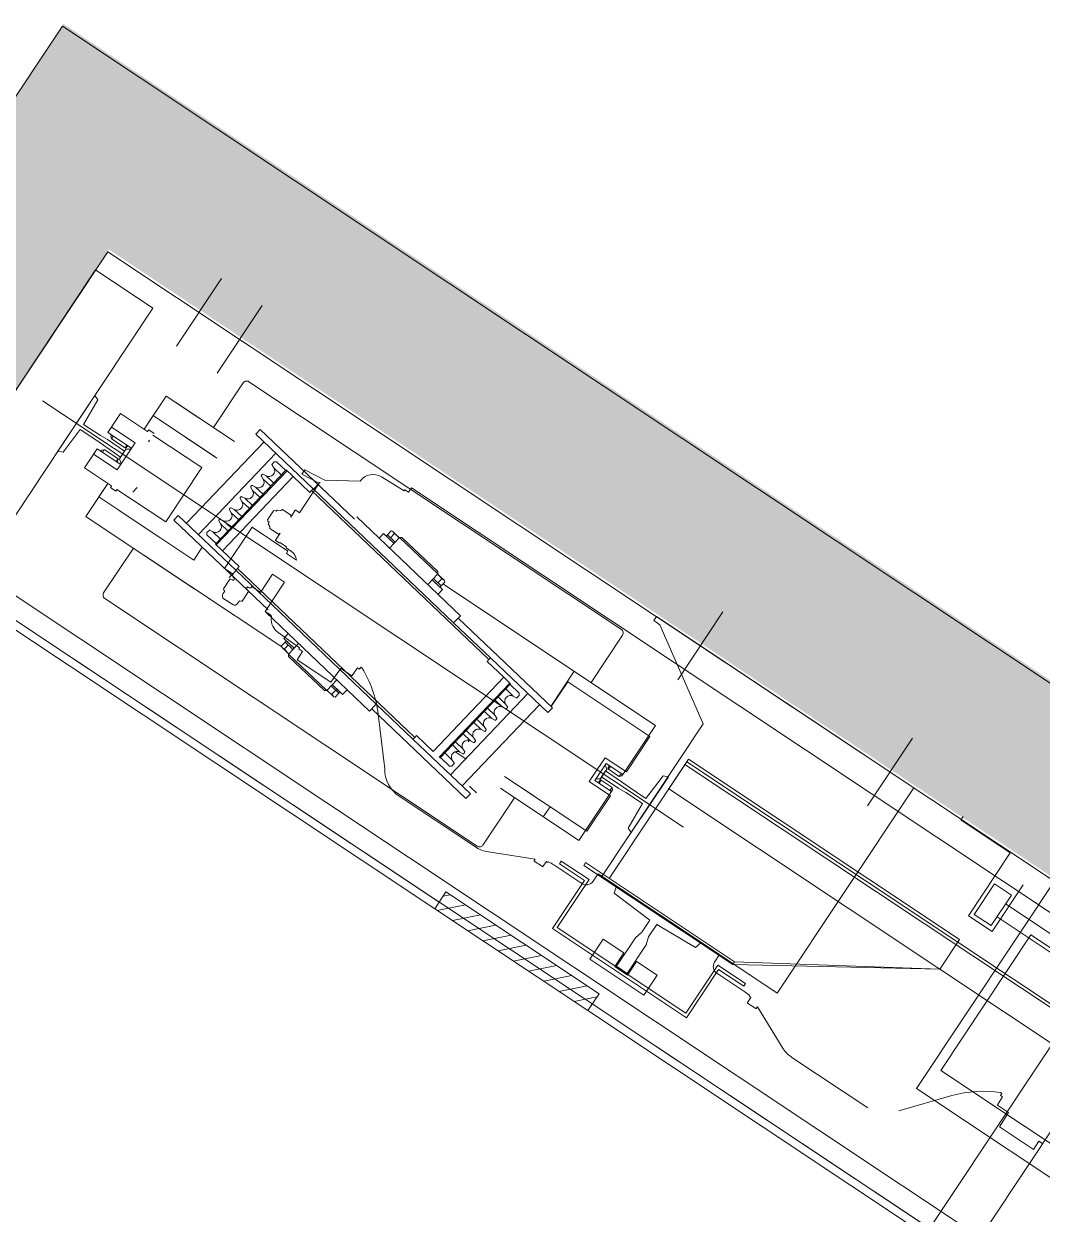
# Model space of a CAD drawing. Header units: centimetres. Extents: x 139057 to 200038, y 34824 to 80516.
# Drawn here: x 165606.5 to 165731.7, y 49767.5 to 49913.8 of the extents above; entities that cross this region are included whole.
import ezdxf

# ---------------------------------------------------------------- set-up
doc = ezdxf.new("R2010")
doc.units = ezdxf.units.CM
doc.header["$LTSCALE"] = 100
doc.layers.get('0').update_dxf_attribs({"lineweight": 0})
doc.layers.add('410_STRUTTURE_001-AM_0', color=7, linetype='Continuous', lineweight=0)
doc.layers.add('448_RAMPE_SCALE_ASCENS_001-AM_0', color=216, linetype='Continuous', lineweight=0)
doc.layers.add('_retini_strutture', color=7, linetype='Continuous')

# ---------------------------------------------------------------- blocks, each defined once
blk = doc.blocks.new('AP1-2')
h = blk.add_hatch()
h.set_pattern_fill('ANSI31', color=256, scale=5, style=0)
h.set_pattern_definition([(74.64524564820047, (14863700.94610431, 36737742.31657242), (-15.30833884970249, 4.203615903325286), [])])
h.paths.add_polyline_path([(14859624.1128799, 36748655.60100761), (14859645.84049489, 36748667.96671612), (14859534.05449004, 36748864.38435563), (14859512.32687504, 36748852.01864713)])
for p, q in [((14859935.44636993, 36748088.34404822), (14859171.24558452, 36749431.11065473)), ((14859957.17398492, 36748100.70975672), (14859205.33890801, 36749421.74874824)), ((14858944.55999796, 36749388.68179521), (14859412.72572296, 36748566.07429224)), ((14859023.07405919, 36749331.59462729), (14858998.7391304, 36749317.74503377)), ((14859005.6919672, 36749321.70206049), (14858998.7391304, 36749317.74503377)), ((14859023.0039591, 36749291.2833995), (14859005.6919672, 36749321.70206049)), ((14859042.85919279, 36749296.8304433), (14859023.07405919, 36749331.59462729)), ((14859040.28712543, 36749301.34978722), (14859082.87325081, 36749325.58657588)), ((14859162.01378522, 36749186.52983993), (14859082.87325081, 36749325.58657588)), ((14858977.88062001, 36749305.8739536), (14858953.54569122, 36749292.02436008)), ((14858977.88062001, 36749305.8739536), (14858970.92778321, 36749301.91692688)), ((14858995.19261191, 36749275.45529262), (14858977.88062001, 36749305.8739536)), ((14858995.19261191, 36749275.45529262), (14858977.88062001, 36749305.8739536)), ((14859016.0511223, 36749287.32637278), (14858998.7391304, 36749317.74503377)), ((14859016.0511223, 36749287.32637278), (14858998.7391304, 36749317.74503377)), ((14859002.69615712, 36749310.79219697), (14858999.21973872, 36749308.81368361)), ((14859009.11230552, 36749291.43159162), (14858999.21973872, 36749308.81368361)), ((14859000.08704172, 36749311.83862749), (14858999.33808921, 36749309.11116161)), ((14858999.43701487, 36749308.93734069), (14858999.33808921, 36749309.11116161)), ((14859001.60797477, 36749312.70422709), (14859000.08704172, 36749311.83862749)), ((14859000.52159402, 36749312.08594166), (14859001.60797477, 36749312.70422709)), ((14859057.66921742, 36749311.24235402), (14859040.28712543, 36749301.34978722)), ((14859040.28712543, 36749301.34978722), (14859057.66921742, 36749311.24235402)), ((14859057.66921742, 36749311.24235402), (14859126.91718503, 36749189.56771006)), ((14859225.8142931, 36749074.42685196), (14859091.15827551, 36749311.02907384)), ((14858973.33082482, 36749257.2601761), (14858953.54569122, 36749292.02436008)), ((14858988.23977511, 36749271.4982659), (14858970.92778321, 36749301.91692688)), ((14858980.74946438, 36749300.83314693), (14858982.27039743, 36749301.69874652)), ((14858980.74946438, 36749300.83314693), (14858981.83584513, 36749301.45143235)), ((14858981.83764673, 36749298.92111681), (14858985.31406513, 36749300.89963017)), ((14858982.27039743, 36749301.69874652), (14858984.99786331, 36749300.949794)), ((14858985.09678898, 36749300.77597308), (14858984.99786331, 36749300.949794)), ((14858995.20663193, 36749283.51753817), (14858985.31406513, 36749300.89963017)), ((14859023.0039591, 36749291.2833995), (14858988.23977511, 36749271.4982659)), ((14859012.58872392, 36749293.41010498), (14859009.11230552, 36749291.43159162)), ((14859009.32958167, 36749291.5552487), (14859009.72528435, 36749290.85996502)), ((14859010.15983665, 36749291.10727919), (14859009.72528435, 36749290.85996502)), ((14859010.39084828, 36749290.70137186), (14859010.15983665, 36749291.10727919)), ((14859012.12905748, 36749291.69062854), (14859010.39084828, 36749290.70137186)), ((14859013.57676842, 36749291.67402568), (14859012.12905748, 36749291.69062854)), ((14859042.85919279, 36749296.8304433), (14859045.03195429, 36749298.06701415)), ((14859048.98898101, 36749291.11417735), (14859045.03195429, 36749298.06701415)), ((14859046.81621952, 36749289.8776065), (14859048.98898101, 36749291.11417735)), ((14859082.42946, 36749227.30207533), (14859046.81621952, 36749289.8776065)), ((14859174.8581382, 36749297.39472435), (14859117.49723462, 36749264.74925391)), ((14859181.67680289, 36749295.52234305), (14859453.72238993, 36748817.51481322)), ((14858991.73021353, 36749281.53902481), (14858995.20663193, 36749283.51753817)), ((14858992.71825803, 36749279.80294552), (14858993.44330858, 36749281.05611923)), ((14858993.44330858, 36749281.05611923), (14858995.18151778, 36749282.04537591)), ((14858994.95050615, 36749282.45128324), (14858995.38505845, 36749282.69859741)), ((14858995.18151778, 36749282.04537591), (14858994.95050615, 36749282.45128324)), ((14858994.98935578, 36749283.39388109), (14858995.38505845, 36749282.69859741)), ((14858996.36225342, 36749276.43271171), (14858996.92379764, 36749282.42372142)), ((14858996.92379764, 36749282.42372142), (14859009.17580183, 36749289.39663181)), ((14859009.13353194, 36749289.372575), (14858996.96606754, 36749282.44777823)), ((14859014.61345001, 36749286.81990685), (14859009.17580183, 36749289.39663181)), ((14859102.18576803, 36749233.02294005), (14859072.50806762, 36749285.16921603)), ((14858928.17263207, 36749237.54273135), (14858970.75875745, 36749261.77952001)), ((14858953.37666546, 36749251.88695321), (14858970.75875745, 36749261.77952001)), ((14859042.67457232, 36749265.05154028), (14859048.83464942, 36749270.15579832)), ((14858953.37666546, 36749251.88695321), (14858999.99285494, 36749169.97829287)), ((14858973.33082482, 36749257.2601761), (14858971.15806332, 36749256.02360525)), ((14858975.11509004, 36749249.07076845), (14858971.15806332, 36749256.02360525)), ((14859012.90109202, 36749187.73180812), (14858977.28785154, 36749250.3073393)), ((14858985.97889716, 36749255.25362244), (14858983.80613566, 36749254.01705158)), ((14858978.1040452, 36749149.8089375), (14858928.17263207, 36749237.54273135)), ((14858935.344743, 36749224.94071466), (14858978.1040452, 36749149.8089375)), ((14858997.89321606, 36749173.66753924), (14858968.21551566, 36749225.81381522)), ((14859082.42946, 36749227.30207533), (14859012.90109202, 36749187.73180812)), ((14859073.54147216, 36749212.36469906), (14859079.70154924, 36749217.46895711)), ((14859181.7867104, 36749094.26741543), (14859079.70154924, 36749217.46895711)), ((14859135.74961724, 36749137.2887596), (14859073.54147216, 36749212.36469906)), ((14859082.47392376, 36749201.58456416), (14858976.21259406, 36749113.53611266)), ((14859110.54254446, 36749180.24850811), (14859126.91718503, 36749189.56771006)), ((14858962.79661587, 36749176.70540937), (14858905.43571229, 36749144.05993893)), ((14858988.97323921, 36749098.13591995), (14859095.23456891, 36749186.18437145)), ((14859089.29754851, 36749173.47282854), (14859092.13267573, 36749175.82202332)), ((14859092.13267573, 36749175.82202332), (14859094.94875951, 36749175.55806857)), ((14859104.8382595, 36749163.62291922), (14859094.94875951, 36749175.55806857)), ((14859008.58705506, 36749083.86888706), (14859105.60826914, 36749164.26095147)), ((14859009.41588328, 36749082.8686152), (14859106.43709735, 36749163.26067962)), ((14859074.3964906, 36749160.16320734), (14859076.1434746, 36749156.35541072)), ((14859074.66736544, 36749161.35021565), (14859075.71756206, 36749162.22041167)), ((14859076.93423161, 36749162.26598703), (14859080.35106245, 36749159.84183043)), ((14859080.35106245, 36749159.84183043), (14859088.46182217, 36749150.0533549)), ((14859089.02667367, 36749172.28582022), (14859090.77365768, 36749168.4780236)), ((14859090.77365768, 36749168.4780236), (14859098.8844174, 36749158.68954808)), ((14859112.26486778, 36749156.22743116), (14859105.60826914, 36749164.26095147)), ((14859016.07248192, 36749074.8350949), (14859113.09369599, 36749155.22715931)), ((14859059.76630753, 36749148.04059445), (14859061.51329153, 36749144.23279783)), ((14859060.03718236, 36749149.22760276), (14859061.08737899, 36749150.09779879)), ((14859061.51329153, 36749144.23279783), (14859069.62405125, 36749134.4443223)), ((14859062.30404854, 36749150.14337415), (14859065.72087937, 36749147.71921754)), ((14859065.72087937, 36749147.71921754), (14859073.8316391, 36749137.93074201)), ((14859076.1434746, 36749156.35541072), (14859084.25423433, 36749146.56693519)), ((14859113.09369599, 36749155.22715931), (14859112.26486778, 36749156.22743116)), ((14859131.12955943, 36749133.46056605), (14859113.09369599, 36749155.22715931)), ((14859136.06868738, 36749136.90371497), (14859145.30880303, 36749144.56010202)), ((14858903.56333099, 36749137.24127423), (14859175.60891803, 36748659.2337444)), ((14859045.13612445, 36749135.91798156), (14859046.88310845, 36749132.11018495)), ((14859045.40699929, 36749137.10498988), (14859046.45719591, 36749137.9751859)), ((14859046.88310845, 36749132.11018495), (14859054.99386818, 36749122.32170941)), ((14859047.67386546, 36749138.02076126), (14859051.0906963, 36749135.59660465)), ((14859051.0906963, 36749135.59660465), (14859059.20145602, 36749125.80812912)), ((14859131.12955943, 36749133.46056605), (14859133.43958833, 36749135.37466282)), ((14859135.74961724, 36749137.2887596), (14859133.43958833, 36749135.37466282)), ((14859133.43958833, 36749135.37466282), (14859325.48729776, 36748903.60176254)), ((14859135.74961724, 36749137.2887596), (14859175.62663331, 36749089.16315738)), ((14858961.12006538, 36749119.2119895), (14858967.28014246, 36749124.31624756)), ((14859063.20522653, 36748996.01044782), (14858961.12006538, 36749119.2119895)), ((14859029.48828754, 36749049.2403081), (14858967.28014246, 36749124.31624756)), ((14859030.50594138, 36749123.79536868), (14859032.25292538, 36749119.98757206)), ((14859030.77681621, 36749124.98237699), (14859031.82701284, 36749125.85257301)), ((14859032.25292538, 36749119.98757206), (14859040.3636851, 36749110.19909652)), ((14859033.04368239, 36749125.89814837), (14859036.46051322, 36749123.47399177)), ((14859036.46051322, 36749123.47399177), (14859044.57127295, 36749113.68551624)), ((14858999.73151947, 36749099.25815246), (14859002.56664669, 36749101.60734724)), ((14859003.78331624, 36749101.65292259), (14859007.20014708, 36749099.22876599)), ((14859015.8757583, 36749111.67275579), (14859017.6227423, 36749107.86495917)), ((14859016.14663314, 36749112.8597641), (14859017.19682976, 36749113.72996013)), ((14859017.6227423, 36749107.86495917), (14859025.73350203, 36749098.07648364)), ((14859018.41349931, 36749113.77553549), (14859021.83033015, 36749111.35137888)), ((14859021.83033015, 36749111.35137888), (14859029.94108987, 36749101.56290334)), ((14858999.73151947, 36749099.25815246), (14858999.46756471, 36749096.44206867)), ((14859009.3570647, 36749084.50691932), (14858999.46756471, 36749096.44206867)), ((14859007.20014708, 36749099.22876599), (14859015.3109068, 36749089.44029046)), ((14859287.92031059, 36748953.64146153), (14859175.62663331, 36749089.16315738)), ((14859297.16042621, 36748961.29784862), (14859184.86674894, 36749096.81954446)), ((14859015.24365371, 36749075.83536676), (14859008.58705506, 36749083.86888706)), ((14859016.07248192, 36749074.8350949), (14859015.24365371, 36749075.83536676)), ((14859034.10834535, 36749053.06850164), (14859016.07248192, 36749074.8350949)), ((14859209.11197471, 36749067.55917832), (14859215.2720518, 36749072.66343638)), ((14859226.4376163, 36749059.18826775), (14859215.2720518, 36749072.66343638)), ((14859218.11129534, 36749069.2368935), (14859219.72831558, 36749070.57676124)), ((14859219.72831558, 36749070.57676124), (14859224.81037917, 36749074.78777413)), ((14859219.72831558, 36749070.57676124), (14859228.05463653, 36749060.52813549)), ((14859228.05463653, 36749060.52813549), (14859219.72831558, 36749070.57676124)), ((14859228.17599933, 36749070.72597331), (14859223.09393574, 36749066.51496041)), ((14859227.18619792, 36749073.33110275), (14859233.8297088, 36749065.31337743)), ((14859221.01434211, 36749065.73334965), (14859218.11129534, 36749069.2368935)), ((14859226.4376163, 36749059.18826775), (14859218.11129534, 36749069.2368935)), ((14859220.27753922, 36749054.08400969), (14859234.13771266, 36749065.56859033)), ((14859236.95379644, 36749065.30463557), (14859234.13771266, 36749065.56859033)), ((14859234.13771266, 36749065.56859033), (14859275.60980937, 36749015.51796402)), ((14859275.87376413, 36749018.3340478), (14859236.95379644, 36749065.30463557)), ((14859020.56724166, 36749041.19887686), (14859029.80735732, 36749048.8552639)), ((14859031.79831645, 36749051.15440487), (14859029.48828754, 36749049.2403081)), ((14859029.48828754, 36749049.2403081), (14859069.36530362, 36749001.11470588)), ((14859031.79831645, 36749051.15440487), (14859034.10834535, 36749053.06850164)), ((14859031.79831645, 36749051.15440487), (14859223.84602587, 36748819.38150459)), ((14859261.74963594, 36749004.03338339), (14859275.60980937, 36749015.51796402)), ((14859275.30180552, 36749015.26275112), (14859281.9453164, 36749007.24502578)), ((14859275.60980937, 36749015.51796402), (14859275.87376413, 36749018.3340478)), ((14859181.65898089, 36748865.59301004), (14859069.36530362, 36749001.11470588)), ((14859276.23603398, 36748999.0890157), (14859267.90971302, 36749009.13764144)), ((14859279.07527752, 36748995.66247282), (14859267.90971302, 36749009.13764144)), ((14859269.52673326, 36749010.47750919), (14859277.85305421, 36749000.42888344)), ((14859277.85305421, 36749000.42888344), (14859269.52673326, 36749010.47750919)), ((14859276.23603398, 36748999.0890157), (14859273.33298721, 36749002.59255955)), ((14859279.56949765, 36749008.70169717), (14859274.48743405, 36749004.49068427)), ((14859277.85305421, 36749000.42888344), (14859276.23603398, 36748999.0890157)), ((14859282.93511781, 36749004.63989634), (14859277.85305421, 36749000.42888344)), ((14859172.41886526, 36748857.93662295), (14859060.12518799, 36748993.45831879)), ((14859272.91520044, 36748990.55821477), (14859279.07527752, 36748995.66247282)), ((14859079.43255999, 36748954.32728397), (14859074.3504964, 36748950.11627107)), ((14859078.21033668, 36748959.09369459), (14859084.37041377, 36748964.19795264)), ((14859089.37590118, 36748945.61852597), (14859078.21033668, 36748959.09369459)), ((14859081.04958023, 36748955.66715171), (14859079.43255999, 36748954.32728397)), ((14859087.75888095, 36748944.27865823), (14859079.43255999, 36748954.32728397)), ((14859079.43255999, 36748954.32728397), (14859087.75888095, 36748944.27865823)), ((14859083.952627, 36748952.16360787), (14859081.04958023, 36748955.66715171)), ((14859089.37590118, 36748945.61852597), (14859081.04958023, 36748955.66715171)), ((14859083.94181145, 36748963.8428115), (14859082.35630824, 36748966.62867718)), ((14859287.92031059, 36748953.64146153), (14859297.16042621, 36748961.29784862)), ((14859287.92031059, 36748953.64146153), (14859327.79732666, 36748905.51585931)), ((14859294.08038767, 36748958.74571959), (14859396.16554883, 36748835.54417791)), ((14859075.34029781, 36748947.51114163), (14859081.98380868, 36748939.49341629)), ((14859077.71611656, 36748946.05447025), (14859082.79818015, 36748950.26548314)), ((14859081.67580483, 36748939.23820339), (14859081.41185007, 36748936.42211961)), ((14859081.67580483, 36748939.23820339), (14859095.53597827, 36748950.72278403)), ((14859123.14790155, 36748889.18757709), (14859081.67580483, 36748939.23820339)), ((14859081.41185007, 36748936.42211961), (14859120.33181776, 36748889.45153184)), ((14859123.14790155, 36748889.18757709), (14859137.00807499, 36748900.67215772)), ((14859139.17431886, 36748885.51927391), (14859130.8479979, 36748895.56789966)), ((14859142.01356241, 36748882.09273104), (14859130.8479979, 36748895.56789966)), ((14859323.17726885, 36748901.68766577), (14859325.48729776, 36748903.60176254)), ((14859323.17726885, 36748901.68766577), (14859341.21313228, 36748879.92107252)), ((14859325.48729776, 36748903.60176254), (14859327.79732666, 36748905.51585931)), ((14859327.79732666, 36748905.51585931), (14859390.00547174, 36748830.43991985)), ((14859120.33181776, 36748889.45153184), (14859123.14790155, 36748889.18757709)), ((14859123.4559054, 36748889.44278999), (14859130.09941628, 36748881.42506466)), ((14859129.10961488, 36748884.0301941), (14859134.19167847, 36748888.241207)), ((14859137.55729862, 36748884.17940618), (14859129.23097767, 36748894.22803192)), ((14859129.23097767, 36748894.22803192), (14859137.55729862, 36748884.17940618)), ((14859132.47523503, 36748879.96839328), (14859137.55729862, 36748884.17940618)), ((14859290.25459702, 36748609.42040994), (14859135.06024425, 36748882.11025584)), ((14859139.17431886, 36748885.51927391), (14859136.27127209, 36748889.02281776)), ((14859137.55729862, 36748884.17940618), (14859139.17431886, 36748885.51927391)), ((14859142.01356241, 36748882.09273104), (14859148.17363949, 36748887.1969891)), ((14859172.41886526, 36748857.93662295), (14859181.65898089, 36748865.59301004)), ((14859181.65898089, 36748865.59301004), (14859221.53599697, 36748817.46740782)), ((14859341.21313228, 36748879.92107252), (14859244.19191821, 36748799.52900811)), ((14859347.86973092, 36748871.88755221), (14859250.84851685, 36748791.4954878)), ((14859348.69855914, 36748870.88728035), (14859251.67734507, 36748790.49521594)), ((14859347.9285495, 36748870.24924809), (14859357.81804949, 36748858.31409875)), ((14859175.49890381, 36748860.48875198), (14859277.58406496, 36748737.2872103)), ((14859368.312375, 36748856.62024746), (14859262.0510453, 36748768.57179596)), ((14859335.45528405, 36748843.40478853), (14859327.34452433, 36748853.19326407)), ((14859339.6628719, 36748846.89120825), (14859331.55211217, 36748856.67968377)), ((14859347.29628778, 36748839.20625556), (14859339.62362312, 36748852.68778814)), ((14859350.08546713, 36748855.52740142), (14859341.9747074, 36748865.31587695)), ((14859353.50229796, 36748853.10324482), (14859350.08546713, 36748855.52740142)), ((14859354.71896751, 36748853.14882018), (14859357.55409473, 36748855.49801496)), ((14859357.55409473, 36748855.49801496), (14859357.81804949, 36748858.31409875)), ((14859274.81169044, 36748753.17160325), (14859381.07302014, 36748841.22005475)), ((14859320.82510098, 36748831.28217565), (14859312.71434125, 36748841.07065118)), ((14859325.03268882, 36748834.76859535), (14859316.9219291, 36748844.55707089)), ((14859324.46647783, 36748836.64312623), (14859326.29967078, 36748837.68644045)), ((14859338.87211489, 36748840.98063193), (14859335.45528405, 36748843.40478853)), ((14859341.4098559, 36748843.08341163), (14859339.6628719, 36748846.89120825)), ((14859340.08878444, 36748841.02620729), (14859341.13898106, 36748841.89640331)), ((14859306.19491791, 36748819.15956276), (14859298.08415818, 36748828.94803829)), ((14859310.40250575, 36748822.64598247), (14859302.29174603, 36748832.434458)), ((14859312.1197795, 36748830.83329521), (14859309.91182867, 36748827.06311591)), ((14859312.14948975, 36748818.83818585), (14859310.40250575, 36748822.64598247)), ((14859324.24193181, 36748828.85801904), (14859320.82510098, 36748831.28217565)), ((14859326.77967283, 36748830.96079874), (14859325.03268882, 36748834.76859535)), ((14859325.45860137, 36748828.9035944), (14859326.50879799, 36748829.77379043)), ((14859380.771185, 36748832.18043432), (14859381.60001321, 36748831.18016245)), ((14859381.60001321, 36748831.18016245), (14859388.25661182, 36748823.14664212)), ((14859396.16554883, 36748835.54417791), (14859390.00547174, 36748830.43991985)), ((14859221.53599697, 36748817.46740782), (14859223.84602587, 36748819.38150459)), ((14859221.53599697, 36748817.46740782), (14859283.74414204, 36748742.39146836)), ((14859223.84602587, 36748819.38150459), (14859226.15605478, 36748821.29560136)), ((14859226.15605478, 36748821.29560136), (14859244.19191821, 36748799.52900811)), ((14859281.1421396, 36748798.40075669), (14859273.03137988, 36748808.18923223)), ((14859291.56473483, 36748807.03694987), (14859283.45397511, 36748816.8254254)), ((14859295.77232268, 36748810.52336958), (14859287.66156295, 36748820.31184512)), ((14859297.51930668, 36748806.71557296), (14859295.77232268, 36748810.52336958)), ((14859309.61174874, 36748816.73540615), (14859306.19491791, 36748819.15956276)), ((14859310.82841829, 36748816.78098151), (14859311.87861492, 36748817.65117754)), ((14859451.85000863, 36748810.69614852), (14859391.01268665, 36748776.07216472)), ((14859244.19191821, 36748799.52900811), (14859245.02074642, 36748798.52873625)), ((14859245.02074642, 36748798.52873625), (14859251.67734507, 36748790.49521594)), ((14859266.51195653, 36748786.27814381), (14859258.4011968, 36748796.06661934)), ((14859276.93455176, 36748794.91433699), (14859268.82379203, 36748804.70281252)), ((14859280.35138259, 36748792.49018038), (14859276.93455176, 36748794.91433699)), ((14859282.8891236, 36748794.59296007), (14859281.1421396, 36748798.40075669)), ((14859281.56805214, 36748792.53575574), (14859282.61824877, 36748793.40595176)), ((14859294.98156567, 36748804.61279327), (14859291.56473483, 36748807.03694987)), ((14859296.19823522, 36748804.65836862), (14859297.24843184, 36748805.52856465)), ((14859380.69703363, 36748794.15576511), (14859438.00237896, 36748693.50722775)), ((14859464.44000686, 36748745.37302345), (14859459.73323689, 36748803.30040547)), ((14859252.4473547, 36748791.1332482), (14859262.33685469, 36748779.19809885)), ((14859265.15293848, 36748778.93414409), (14859262.33685469, 36748779.19809885)), ((14859265.15293848, 36748778.93414409), (14859267.98806569, 36748781.28333887)), ((14859268.25894053, 36748782.47034719), (14859266.51195653, 36748786.27814381)), ((14859425.95506665, 36748684.34959345), (14859365.85772333, 36748789.94580231)), ((14859378.34925955, 36748767.99709718), (14859387.50463364, 36748751.91031627)), ((14859230.89919621, 36748713.7129619), (14859275.89754832, 36748739.32260684)), ((14859276.22148578, 36748738.9316627), (14859244.18307937, 36748720.6978347)), ((14859283.74414204, 36748742.39146836), (14859277.58406496, 36748737.2872103)), ((14859398.99782211, 36748731.71579413), (14859412.03439111, 36748739.13521923)), ((14859461.25243368, 36748740.68237513), (14859461.25243368, 36748740.68237513)), ((14859464.44000686, 36748745.37302345), (14859466.53414733, 36748746.56484918)), ((14859472.96431575, 36748735.26648938), (14859466.44603125, 36748731.55677683)), ((14859467.2160138, 36748746.37761105), (14859473.15155388, 36748735.94835585)), ((14859244.18307937, 36748720.6978347), (14859304.28042269, 36748615.10162584)), ((14859465.2094604, 36748733.72953833), (14859465.2094604, 36748733.72953833)), ((14859466.44603125, 36748731.55677683), (14859467.43528793, 36748729.81856763)), ((14859467.43528793, 36748729.81856763), (14859466.78587279, 36748729.44896985)), ((14859490.42495149, 36748686.18899652), (14859470.10835394, 36748721.88700844)), ((14859243.26490471, 36748691.98534691), (14859182.42758273, 36748657.36136311)), ((14859438.00237896, 36748693.50722775), (14859374.99229548, 36748657.64667309)), ((14859349.53695196, 36748677.10240453), (14859334.32762146, 36748668.44640858)), ((14859362.87390115, 36748678.93973579), (14859341.14628616, 36748666.57402728)), ((14859349.53695196, 36748677.10240453), (14859364.74628245, 36748685.75840048)), ((14859360.87458692, 36748677.80187795), (14859360.36192328, 36748672.33236603)), ((14859374.99229548, 36748657.64667309), (14859362.87390115, 36748678.93973579)), ((14859364.85748312, 36748675.45441142), (14859363.84241234, 36748673.69996823)), ((14859380.32707516, 36748658.3816056), (14859364.74628245, 36748685.75840048)), ((14859380.32707516, 36748658.3816056), (14859425.95506665, 36748684.34959345)), ((14859464.53794832, 36748683.29585017), (14859468.01436672, 36748685.27436353)), ((14859489.43569481, 36748687.92720572), (14859490.42495149, 36748686.18899652)), ((14859349.90841417, 36748641.0696137), (14859334.32762146, 36748668.44640858)), ((14859353.26468049, 36748645.28096459), (14859341.14628616, 36748666.57402728)), ((14859343.12986812, 36748663.08870292), (14859345.15666345, 36748663.06545892)), ((14859343.1456004, 36748667.71188512), (14859348.10991909, 36748665.35945564)), ((14859344.2624447, 36748661.09866831), (14859348.1734154, 36748663.32449584)), ((14859345.15666345, 36748663.06545892), (14859346.89487265, 36748664.0547156)), ((14859346.89487265, 36748664.0547156), (14859347.12588428, 36748663.64880826)), ((14859347.12588428, 36748663.64880826), (14859347.56043658, 36748663.89612243)), ((14859347.95613925, 36748663.20083875), (14859347.56043658, 36748663.89612243)), ((14859360.36192328, 36748672.33236603), (14859348.10991909, 36748665.35945564)), ((14859348.15218899, 36748665.38351245), (14859360.31965338, 36748672.30830922)), ((14859348.1734154, 36748663.32449584), (14859356.08746884, 36748649.41882224)), ((14859362.33521478, 36748672.30480421), (14859361.90066247, 36748672.05749004)), ((14859362.29636515, 36748671.36220636), (14859361.90066247, 36748672.05749004)), ((14859365.9900597, 36748673.46437681), (14859362.079089, 36748671.23854928)), ((14859362.079089, 36748671.23854928), (14859369.99314244, 36748657.33287568)), ((14859363.84241234, 36748673.69996823), (14859362.10420314, 36748672.71071155)), ((14859362.10420314, 36748672.71071155), (14859362.33521478, 36748672.30480421)), ((14859486.68018889, 36748672.55166712), (14859477.17140789, 36748667.13999105)), ((14859352.17649814, 36748647.19299471), (14859356.08746884, 36748649.41882224)), ((14859353.26468049, 36748645.28096459), (14859355.22016584, 36748646.39387836)), ((14859354.78561354, 36748646.14656419), (14859353.69923279, 36748645.52827876)), ((14859355.22016584, 36748646.39387836), (14859355.96911836, 36748649.12134424)), ((14859355.87019269, 36748649.29516516), (14859355.96911836, 36748649.12134424)), ((14859373.90411314, 36748659.55870321), (14859369.99314244, 36748657.33287568)), ((14859370.21041859, 36748657.45653277), (14859370.30934426, 36748657.28271185)), ((14859373.03681014, 36748656.53375933), (14859370.30934426, 36748657.28271185)), ((14859374.99229548, 36748657.64667309), (14859373.03681014, 36748656.53375933)), ((14859374.55774318, 36748657.39935892), (14859373.47136243, 36748656.7810735)), ((14859353.26468049, 36748645.28096459), (14859290.25459702, 36748609.42040994)), ((14859349.90841417, 36748641.0696137), (14859304.28042269, 36748615.10162584))]:
    blk.add_line(p, q)
at = {"ltscale": 0.25}
for p, q in [((14859134.70992082, 36749151.1697852), (14859081.69454023, 36749120.99745646)), ((14859141.02091526, 36749140.08082435), (14859134.70992082, 36749151.1697852)), ((14859159.79248547, 36749150.76417663), (14859147.41706943, 36749143.72102959)), ((14859162.29831006, 36749148.78342018), (14859166.02005846, 36749150.90155675)), ((14859171.74773681, 36749149.32875645), (14859178.25704577, 36749137.89133992)), ((14859142.63756252, 36749141.0008972), (14859141.02091526, 36749140.08082435)), ((14859145.83586679, 36749137.8033943), (14859148.53285063, 36749139.3383127)), ((14859172.96249707, 36749130.04552501), (14859176.68424547, 36749132.16366157)), ((14859081.69454023, 36749120.99745646), (14859107.90984226, 36749074.93491267)), ((14859156.23087565, 36749117.11627512), (14859154.61422839, 36749116.19620228)), ((14859160.92522284, 36749105.10724142), (14859154.61422839, 36749116.19620228)), ((14859155.11509445, 36749121.49899201), (14859157.81207829, 36749123.03391041)), ((14859173.3857986, 36749126.87955456), (14859161.01038256, 36749119.83640751)), ((14859071.42486445, 36749102.69163609), (14859059.6050419, 36749095.96469066)), ((14859073.06134398, 36749102.24226458), (14859071.42486445, 36749102.69163609)), ((14859074.06543951, 36749100.47798224), (14859073.06134398, 36749102.24226458)), ((14859076.1599816, 36749101.67003654), (14859074.06543951, 36749100.47798224)), ((14859079.50553242, 36749099.00615034), (14859076.1599816, 36749101.67003654)), ((14859137.64224179, 36749091.85633667), (14859160.92522284, 36749105.10724142)), ((14859058.64702203, 36749087.13507017), (14859057.5637519, 36749085.285336)), ((14859057.5637519, 36749085.285336), (14859063.82396961, 36749074.28559424)), ((14859058.76050751, 36749091.76757717), (14859058.64702203, 36749087.13507017)), ((14859060.15976592, 36749092.5639288), (14859058.76050751, 36749091.76757717)), ((14859059.6050419, 36749095.96469066), (14859059.15567039, 36749094.32821114)), ((14859059.15567039, 36749094.32821114), (14859060.15976592, 36749092.5639288)), ((14859081.64908428, 36749098.9928782), (14859079.50553242, 36749099.00615034)), ((14859087.90930199, 36749087.99313644), (14859081.64908428, 36749098.9928782)), ((14859086.82603185, 36749086.14340226), (14859095.51707785, 36749091.08968566)), ((14859086.82603185, 36749086.14340226), (14859087.90930199, 36749087.99313644)), ((14859095.51707785, 36749091.08968566), (14859096.19894432, 36749090.90244754)), ((14859096.19894432, 36749090.90244754), (14859098.67208602, 36749086.55692454)), ((14859098.48484789, 36749085.87505806), (14859097.92202679, 36749085.55474304)), ((14859097.92202679, 36749085.55474304), (14859097.97887268, 36749085.5870954)), ((14859102.86831019, 36749076.86369704), (14859097.92202679, 36749085.55474304)), ((14859098.67208602, 36749086.55692454), (14859098.48484789, 36749085.87505806)), ((14859137.64224179, 36749091.85633667), (14859146.46146509, 36749076.36020166)), ((14859183.84132275, 36749097.63397808), (14859146.46146509, 36749076.36020166)), ((14859183.84132275, 36749097.63397808), (14859187.64742576, 36749090.94632725)), ((14859065.96752146, 36749074.2723221), (14859057.27647546, 36749069.3260387)), ((14859063.82396961, 36749074.28559424), (14859065.96752146, 36749074.2723221)), ((14859103.96225114, 36749077.48628516), (14859102.86831019, 36749076.86369704)), ((14859102.86831019, 36749076.86369704), (14859102.92515608, 36749076.8960494)), ((14859103.96225114, 36749077.48628516), (14859108.23364011, 36749070.35447906)), ((14859107.90984226, 36749074.93491267), (14859110.9610146, 36749076.67140827)), ((14859110.9610146, 36749076.67140827), (14859118.3572147, 36749063.67564761)), ((14859225.72787699, 36749052.43605459), (14859208.73855618, 36749080.00299983)), ((14859012.57824612, 36749064.36612325), (14859006.90553632, 36749061.17216589)), ((14859017.89137518, 36749035.79691501), (14859006.90553632, 36749061.17216589)), ((14859022.07875151, 36749042.39051013), (14859012.57824612, 36749064.36612325)), ((14859022.07875151, 36749042.39051013), (14859060.2442455, 36749064.1114111)), ((14859057.27647546, 36749069.3260387), (14859057.08923734, 36749068.64417223)), ((14859057.08923734, 36749068.64417223), (14859059.56237904, 36749064.29864923)), ((14859059.56237904, 36749064.29864923), (14859060.2442455, 36749064.1114111)), ((14859226.99014445, 36749053.15444137), (14859225.72787699, 36749052.43605459)), ((14859229.68274157, 36749048.42331629), (14859226.99014445, 36749053.15444137)), ((14859240.32927294, 36749054.48251346), (14859229.68274157, 36749048.42331629)), ((14859265.06068994, 36749011.02728348), (14859240.32927294, 36749054.48251346)), ((14859015.86927215, 36748992.41056224), (14859017.89137518, 36749035.79691501)), ((14859265.06068994, 36749011.02728348), (14859247.21805174, 36749000.22547405)), ((14859255.24428088, 36748986.12269808), (14859247.21805174, 36749000.22547405)), ((14859245.06233985, 36748979.75260571), (14859255.05704275, 36748985.44083162)), ((14859244.00470238, 36748975.6988503), (14859246.54622487, 36748977.14529191)), ((14859244.00470238, 36748975.6988503), (14859244.9874242, 36748973.97212341)), ((14859246.54622487, 36748977.14529191), (14859245.06233985, 36748979.75260571)), ((14859024.01283098, 36748937.63516824), (14859008.98786819, 36748966.32007691)), ((14859024.01283098, 36748937.63516824), (14859008.98786819, 36748966.32007691)), ((14859300.07559537, 36748950.32763531), (14859366.54846504, 36748937.66573773)), ((14859025.44316065, 36748932.18565638), (14859019.79398077, 36748928.97057217)), ((14859557.45498635, 36747984.25387243), (14859019.79398077, 36748928.97057217)), ((14859022.75056352, 36748936.91678146), (14859024.01283098, 36748937.63516824)), ((14859022.75056352, 36748936.91678146), (14859024.01283098, 36748937.63516824)), ((14859025.44316065, 36748932.18565638), (14859022.75056352, 36748936.91678146)), ((14859454.62881145, 36748819.84609742), (14859399.04290684, 36748917.51531988)), ((14859565.91762464, 36748511.20524382), (14859477.17140789, 36748667.13999105)), ((14859575.42640564, 36748516.61691988), (14859565.91762464, 36748511.20524382)), ((14859590.05299172, 36748511.1339481), (14859589.06373504, 36748512.87215729)), ((14859589.06373504, 36748512.87215729), (14859609.38033259, 36748477.17414538)), ((14859614.83453331, 36748470.82539687), (14859614.18511816, 36748470.45579907)), ((14859615.82378999, 36748469.08718766), (14859614.83453331, 36748470.82539687)), ((14859622.34207449, 36748472.79690021), (14859615.82378999, 36748469.08718766)), ((14859628.95948104, 36748462.18040689), (14859623.02394096, 36748472.60966209)), ((14859626.67810244, 36748460.30671468), (14859628.77224291, 36748461.49854042)), ((14859626.67810244, 36748460.30671468), (14859674.07850495, 36748426.67730625)), ((14859685.69719706, 36748413.83904019), (14859741.28310167, 36748316.16981774)), ((14859718.95288323, 36748214.32415938), (14859742.01333284, 36748277.94162331)), ((14859375.84999516, 36748224.35503266), (14859380.19551816, 36748226.82817436)), ((14859380.19551816, 36748226.82817436), (14859416.30338699, 36748163.38353858)), ((14859416.30338699, 36748163.38353858), (14859497.13011476, 36748209.38397421)), ((14859497.13011476, 36748209.38397421), (14859514.44210666, 36748178.96531322)), ((14859494.82318116, 36748202.31799534), (14859455.71347417, 36748180.05972003)), ((14859507.18888966, 36748180.59038035), (14859494.82318116, 36748202.31799534)), ((14859514.44210666, 36748178.96531322), (14859454.47388928, 36748144.83595775)), ((14859455.71347417, 36748180.05972003), (14859468.07918268, 36748158.33210504)), ((14859468.07918268, 36748158.33210504), (14859507.18888966, 36748180.59038035)), ((14859616.38959267, 36747924.02029935), (14859479.37754247, 36748164.76227346)), ((14859632.90258007, 36747933.41823781), (14859495.89052987, 36748174.16021192)), ((14859712.13163189, 36748153.15951174), (14859711.14891007, 36748154.88623863)), ((14859714.73894569, 36748154.64339676), (14859712.13163189, 36748153.15951174)), ((14859714.73894569, 36748154.64339676), (14859716.22283071, 36748152.03608295)), ((14859726.21753361, 36748157.72430886), (14859716.22283071, 36748152.03608295)), ((14859734.92663926, 36748143.43252005), (14859726.89940008, 36748157.53707074)), ((14859753.25886152, 36748153.22104371), (14859734.92663926, 36748143.43252005)), ((14859777.99027852, 36748109.76581372), (14859753.25886152, 36748153.22104371)), ((14859777.99027852, 36748109.76581372), (14859767.34374716, 36748103.70661655)), ((14859767.34374716, 36748103.70661655), (14859770.03634428, 36748098.97549146))]:
    blk.add_line(p, q, dxfattribs=at)
at = {"ltscale": 15}
for p, q in [((14859464.53794832, 36748683.29585017), (14859573.35618313, 36748492.09283824)), ((14859468.01436672, 36748685.27436353), (14859576.83260153, 36748494.0713516)), ((14859481.84994022, 36748652.87718917), (14859328.88753068, 36748565.82260133)), ((14859367.12813306, 36748587.58624829), (14859332.36394908, 36748567.80111469)), ((14859328.88753068, 36748565.82260133), (14859526.7388667, 36748218.18076145)), ((14859576.83260153, 36748494.0713516), (14859564.97946909, 36748239.94440841)), ((14859573.35618313, 36748492.09283824), (14859564.97946909, 36748239.94440841)), ((14859576.83260153, 36748494.0713516), (14859573.35618313, 36748492.09283824)), ((14859526.7388667, 36748218.18076145), (14859564.97946909, 36748239.94440841)), ((14859564.97946909, 36748239.94440841), (14859723.26180327, 36747961.82871317)), ((14859530.2152851, 36748220.15927481), (14859688.49761928, 36747942.04357957))]:
    blk.add_line(p, q, dxfattribs=at)
at = {"ltscale": 2}
for p, q in [((14859564.97946909, 36748239.94440841), (14859367.12813306, 36748587.58624829)), ((14859332.36394908, 36748567.80111469), (14859530.2152851, 36748220.15927481)), ((14859335.84036747, 36748569.77962805), (14859691.97403768, 36747944.02209293))]:
    blk.add_line(p, q, dxfattribs=at)
blk.add_lwpolyline([(14858969.29141503, 36749345.22656526), (14859117.03919686, 36749429.31338327), (14859075.11944494, 36749502.96999804), (14858779.62388127, 36749334.79636201), (14858821.54363319, 36749261.13974724), (14858969.29141503, 36749345.22656526)])
for points in [[(14859534.05449003, 36748864.38435564), (14859525.36344404, 36748859.43807224), (14859205.33890801, 36749421.74874824), (14859214.02995401, 36749426.69503164)], [(14859005.14198009, 36749365.62998628), (14859005.93698863, 36749359.17878783), (14858976.60650999, 36749339.95476581), (14858988.79909857, 36749318.53133743), (14858993.96265812, 36749309.96394852), (14859006.96077026, 36749288.13600586), (14858999.13882886, 36749283.68435079), (14858986.57526902, 36749305.75960763), (14858982.28081407, 36749314.82162488), (14858970.08822549, 36749336.24505326), (14858938.58138215, 36749320.84509148), (14858933.44085061, 36749324.82314822)], [(14858779.35399623, 36749179.59813727), (14858866.2644562, 36749229.06097127)], [(14858809.03169663, 36749127.45186129), (14858895.9421566, 36749176.91469529)], [(14859512.32687504, 36748852.01864714), (14859534.05449003, 36748864.38435564), (14859645.84049489, 36748667.96671612), (14859624.1128799, 36748655.60100761)], [(14859602.71964411, 36748478.88844532), (14859584.41839553, 36748511.04531551), (14859646.12482211, 36748546.16392765), (14859548.18841077, 36748718.24663839), (14859486.48198419, 36748683.12802625), (14859468.18073561, 36748715.28489643), (14859464.70431721, 36748713.30638307), (14859484.98407916, 36748677.67309449), (14859546.69050573, 36748712.79170664), (14859640.66989035, 36748547.66183269), (14859578.96346377, 36748512.54322055), (14859599.24322571, 36748476.90993196)], [(14859521.54451627, 36748589.17261744), (14859479.9957357, 36748662.17740381), (14859284.44720077, 36748550.8860273), (14859166.47329551, 36748612.61250198), (14859162.02164044, 36748620.43444338), (14859156.80701285, 36748617.46667333), (14859344.76578207, 36748287.20692545), (14859608.10447578, 36748437.07931249)], [(14859352.14374048, 36748589.12610459), (14859351.34873194, 36748595.57730304), (14859380.67921058, 36748614.80132505), (14859368.486622, 36748636.22475344), (14859363.32306245, 36748644.79214235), (14859350.32495031, 36748666.62008502), (14859358.14689171, 36748671.07174008), (14859370.71045155, 36748648.99648324), (14859375.0049065, 36748639.93446599), (14859387.19749508, 36748618.51103761), (14859418.70433842, 36748633.91099939), (14859423.84486996, 36748629.93294264)], [(14859556.94752474, 36748655.34570102), (14859582.58611044, 36748669.93723705), (14859622.15637764, 36748600.40886907), (14859596.51779195, 36748585.81733304), (14859581.43162758, 36748612.32502334), (14859598.81371957, 36748622.21759014), (14859589.41578111, 36748638.73057753), (14859572.03368912, 36748628.83801073)], [(14859965.86503091, 36748105.65604012), (14859957.17398492, 36748100.70975672), (14859637.14944889, 36748663.02043271), (14859645.84049489, 36748667.96671612)], [(14859490.63024501, 36748643.49165492), (14859499.68875726, 36748645.77054848), (14859529.50062976, 36748599.45368052), (14859545.14451256, 36748608.35699064), (14859552.35167353, 36748615.91058784), (14859588.85406672, 36748636.68497812), (14859596.76812016, 36748622.77930453), (14859560.26572697, 36748602.00491424), (14859550.09079596, 36748599.66594464), (14859534.44691316, 36748590.76263452), (14859559.04415807, 36748541.47799651), (14859552.45878752, 36748534.85357995)], [(14859232.41308494, 36748585.70629136), (14859145.50262497, 36748536.24345735)], [(14860143.57507873, 36748311.50056631), (14860114.88663501, 36748361.90863309), (14859575.82119637, 36748055.11352097), (14859604.50964009, 36748004.70545419)], [(14859370.90902015, 36748342.35700344), (14859283.99856018, 36748292.89416943)], [(14859713.3570334, 36748258.22960486), (14859430.8980385, 36748097.47539433), (14859566.92083202, 36747858.47162942), (14859849.37982692, 36748019.22583994)], [(14859689.12122666, 36748230.05380546), (14859515.30030672, 36748131.12813745), (14859638.95739174, 36747913.85198752), (14859812.77831168, 36748012.77765553)]]:
    blk.add_lwpolyline(points, close=True)
for centre, radius, start, end in [((14859177.3312799, 36749293.04920135), 5, 29.64524564820044, 119.6452455954129), ((14858995.07065823, 36749280.2184457), 4, 265.416379351449, 288.8383227567602), ((14859012.01819793, 36749289.86369833), 4, 310.4521686075591, 333.8741118093566), ((14859014.06379734, 36749289.30198395), 2, 306.4226375476204, 321.6695583207645), ((14859089.93558077, 36749172.7028189), 1, 129.6452458446774, 204.6452458917988), ((14859075.30539769, 36749160.58020601), 1, 129.6452458446774, 204.6452458917988), ((14859076.35559432, 36749161.45040204), 1, 54.64524588554375, 129.6452458446774), ((14859084.42165206, 36749165.5365912), 7, 234.4429845489545, 24.84750739551146), ((14858907.90885399, 36749139.71441593), 5, 119.6452455954129, 209.6452456482004), ((14859055.16128591, 36749141.29136542), 7, 234.4429845489545, 24.84750739551146), ((14859060.67521462, 36749148.45759313), 1, 129.6452458446774, 204.6452458917988), ((14859061.72541124, 36749149.32778915), 1, 54.64524588554375, 129.6452458446774), ((14859069.79146898, 36749153.41397832), 7, 234.4429845489545, 24.84750739551146), ((14859040.53110283, 36749129.16875254), 7, 234.4429845489545, 24.84750739551146), ((14859046.04503154, 36749136.33498024), 1, 129.6452458446774, 204.6452458917988), ((14859047.09522817, 36749137.20517626), 1, 54.64524588554375, 129.6452458446774), ((14859025.90091976, 36749117.04613965), 7, 234.4429845489545, 24.84750739551146), ((14859031.41484847, 36749124.21236736), 1, 129.6452458446774, 204.6452458917988), ((14859032.46504509, 36749125.08256338), 1, 54.64524588554375, 129.6452458446774), ((14859003.20467895, 36749100.83733761), 1, 54.64524588554375, 129.6452458446774), ((14859011.27073669, 36749104.92352676), 7, 234.4429845489545, 24.84750739551146), ((14859016.7846654, 36749112.08975447), 1, 129.6452458446774, 204.6452458917988), ((14859017.83486202, 36749112.95995049), 1, 54.64524588554375, 129.6452458446774), ((14859223.86386034, 36749070.57820402), 4.314670138889134, 1.962655744857832, 77.32783595369736), ((14859219.98479084, 36749057.08815014), 15.90868055555586, 30.60391452350541, 59.00994792589753), ((14859264.64704885, 36749003.18747567), 15.90868055555586, 20.2805437811487, 48.68657731128455), ((14859278.62297882, 36749004.49212706), 4.314670138888919, 1.962655744857832, 77.32783595369736), ((14859078.66263539, 36748950.26404036), 4.314670138889134, 181.9626557448578, 257.3278359536973), ((14859092.63856536, 36748951.56869175), 15.90868055555586, 200.2805437811487, 228.6865773112845), ((14859137.30082336, 36748897.66801727), 15.90868055555586, 210.6039145235054, 239.0099479258976), ((14859133.42175386, 36748884.17796339), 4.314670138888919, 181.9626557448578, 257.3278359536973), ((14859346.01487752, 36748849.83264065), 7, 54.44298454895447, 204.8475073955115), ((14859354.08093526, 36748853.91882981), 1, 234.6452458855438, 309.6452458446774), ((14859331.38469444, 36748837.71002776), 7, 54.44298454895447, 204.8475073955115), ((14859339.45075218, 36748841.79621693), 1, 234.6452458855438, 309.6452458446774), ((14859340.50094881, 36748842.66641295), 1, 309.6452458446774, 24.64524589179877), ((14859316.75451137, 36748825.58741488), 7, 54.44298454895447, 204.8475073955115), ((14859324.82056911, 36748829.67360403), 1, 234.6452458855438, 309.6452458446774), ((14859325.87076573, 36748830.54380006), 1, 309.6452458446774, 24.64524589179877), ((14859287.49414522, 36748801.3421891), 7, 54.44298454895447, 204.8475073955115), ((14859302.1243283, 36748813.46480199), 7, 54.44298454895447, 204.8475073955115), ((14859310.19038603, 36748817.55099115), 1, 234.6452458855438, 309.6452458446774), ((14859311.24058266, 36748818.42118717), 1, 309.6452458446774, 24.64524589179877), ((14859449.37686693, 36748815.04167152), 5, 299.6452455954129, 29.64524564820044), ((14859419.86462746, 36748800.06096382), 39.99999999999986, 4.64524545921856, 29.64524564820044), ((14859272.86396215, 36748789.21957622), 7, 54.44298454895447, 204.8475073955115), ((14859280.93001989, 36748793.30576538), 1, 234.6452458855438, 309.6452458446774), ((14859281.98021651, 36748794.1759614), 1, 309.6452458446774, 24.64524589179877), ((14859295.56020296, 36748805.42837826), 1, 234.6452458855438, 309.6452458446774), ((14859296.61039959, 36748806.29857428), 1, 309.6452458446774, 24.64524589179877), ((14859267.35003344, 36748782.05334851), 1, 309.6452458446774, 24.64524589179877), ((14859466.7814615, 36748746.13029688), 0.5, 29.64524564820044, 119.6452455954129), ((14859472.71700158, 36748735.70104168), 0.5, 299.6452455954129, 29.64524564820044), ((14859504.87253793, 36748741.67214204), 39.99999999999964, 197.7930196587999, 209.6452456482004), ((14859481.73390549, 36748681.24271312), 10, 299.6452455954129, 29.64524564820044), ((14859179.95444103, 36748661.7068861), 5, 209.6452456482004, 299.6452455954129)]:
    blk.add_arc(centre, radius, start, end)
at = {"ltscale": 0.25}
for centre, radius, start, end in [((14859152.56501986, 36749142.69823909), 5.248570670113716, 168.7628534168533, 219.803771010162), ((14859158.04286331, 36749145.8158116), 5.248570670114002, 34.82996760752922, 70.5276377411397), ((14859168.09749749, 36749147.25131743), 4.200000000000045, 29.64524564820044, 119.6452455954129), ((14859140.88794036, 36749136.05253217), 5.248570670113986, 19.48672025522754, 70.5276377411397), ((14859168.23784816, 36749127.90234505), 5.248570670114036, 348.7628534168534, 24.46052367093733), ((14859174.60680645, 36749135.81390089), 4.199999999999818, 299.6452455954129, 29.64524564820044), ((14859151.08292521, 36749118.13906562), 5.248570670114036, 348.7628534168534, 39.80377101016198), ((14859162.76000471, 36749124.78477254), 5.248570670113992, 199.4867202552276, 250.5276377411397), ((14859190.25473955, 36749092.43021227), 3, 209.6452456482004, 281.610960105523), ((14859191.71229849, 36749069.50983306), 20.00000000000009, 31.64524554808359, 92.4465943850702), ((14859120.2442543, 36749077.54788902), 14, 209.6452456482004, 262.2536074747329), ((14859026.70461709, 36748975.59999116), 20.00000000000016, 122.8040241906785, 207.6452455030923), ((14859254.80972858, 36748985.87538391), 0.5, 299.6452455954129, 29.64524564820044), ((14859326.60450843, 36749088.13199376), 140.334687211039, 234.4376310111328, 259.1032167505588), ((14859364.27872285, 36748897.73018627), 40.00000000000011, 29.64524564820044, 86.7470865733893), ((14859580.37268904, 36748507.92587389), 9.999999997183693, 29.64524564820044, 119.6452455954129), ((14859644.14451657, 36748496.95927898), 39.99999999999989, 209.6452456482004, 221.4974714893443), ((14859622.58938866, 36748472.36234792), 0.5, 29.64524564820044, 119.6452455954129), ((14859628.52492874, 36748461.93309272), 0.5, 299.6452455954129, 29.64524564820044), ((14859650.93301307, 36748394.05390659), 40.00000000000099, 29.64524564820044, 54.64524579850314), ((14859850.98053041, 36748166.75815455), 140.3346872110388, 160.1872743359167, 184.8528605670047), ((14859726.46484778, 36748157.28975657), 0.5, 29.64524564820044, 119.6452455954129)]:
    blk.add_arc(centre, radius, start, end, dxfattribs=at)

msp = doc.modelspace()

# ---------------------------------------------------------------- hatches: boundary and pattern name
at = {"layer": '_retini_strutture'}
msp.add_hatch(color=256, dxfattribs=at).paths.add_polyline_path([(165333.6836846793, 49356.20196277064), (165550.7340896303, 49280.11568175417), (165557.3520225907, 49298.98902185422), (165359.1755659009, 49368.45910451722), (165455.6005916992, 49643.44863899213), (165616.9472819964, 49886.10946233731), (165791.8091388369, 49769.81954900336), (165802.8828364784, 49786.47407463354), (165611.3674718315, 49913.83921622646), (165437.5572466949, 49652.4335917325)])

# ---------------------------------------------------------------- linework, layer by layer
at = {"layer": '410_STRUTTURE_001-AM_0'}
for p, q in [((165611.2464927608, 49913.55760649007, -3.490789228516181e-08), (165437.4266032862, 49652.15840812933, -3.490789228516181e-08)), ((165802.7571484452, 49786.18538443905, -3.490789228516181e-08), (165611.2464927608, 49913.55760649007, -3.490789228516181e-08)), ((165455.469616084, 49643.17278830868, -3.490789228516181e-08), (165616.8252777184, 49885.82764632416, -3.490789228516181e-08)), ((165616.8252777184, 49885.82764632416, -3.490789228516181e-08), (165775.0166777024, 49780.61365646285, -3.490789228516181e-08))]:
    msp.add_line(p, q, dxfattribs=at)

# ---------------------------------------------------------------- block references
at = {"layer": '448_RAMPE_SCALE_ASCENS_001-AM_0', "xscale": -0.09999999999999998, "yscale": 0.09999999999999998, "zscale": 0.1, "rotation": 86.0227625334555}
msp.add_blockref('AP1-2', (3934759.131824704, 1277289.13147782, -3.490789228513979e-08), dxfattribs=at)

doc.saveas('drawing.dxf')
